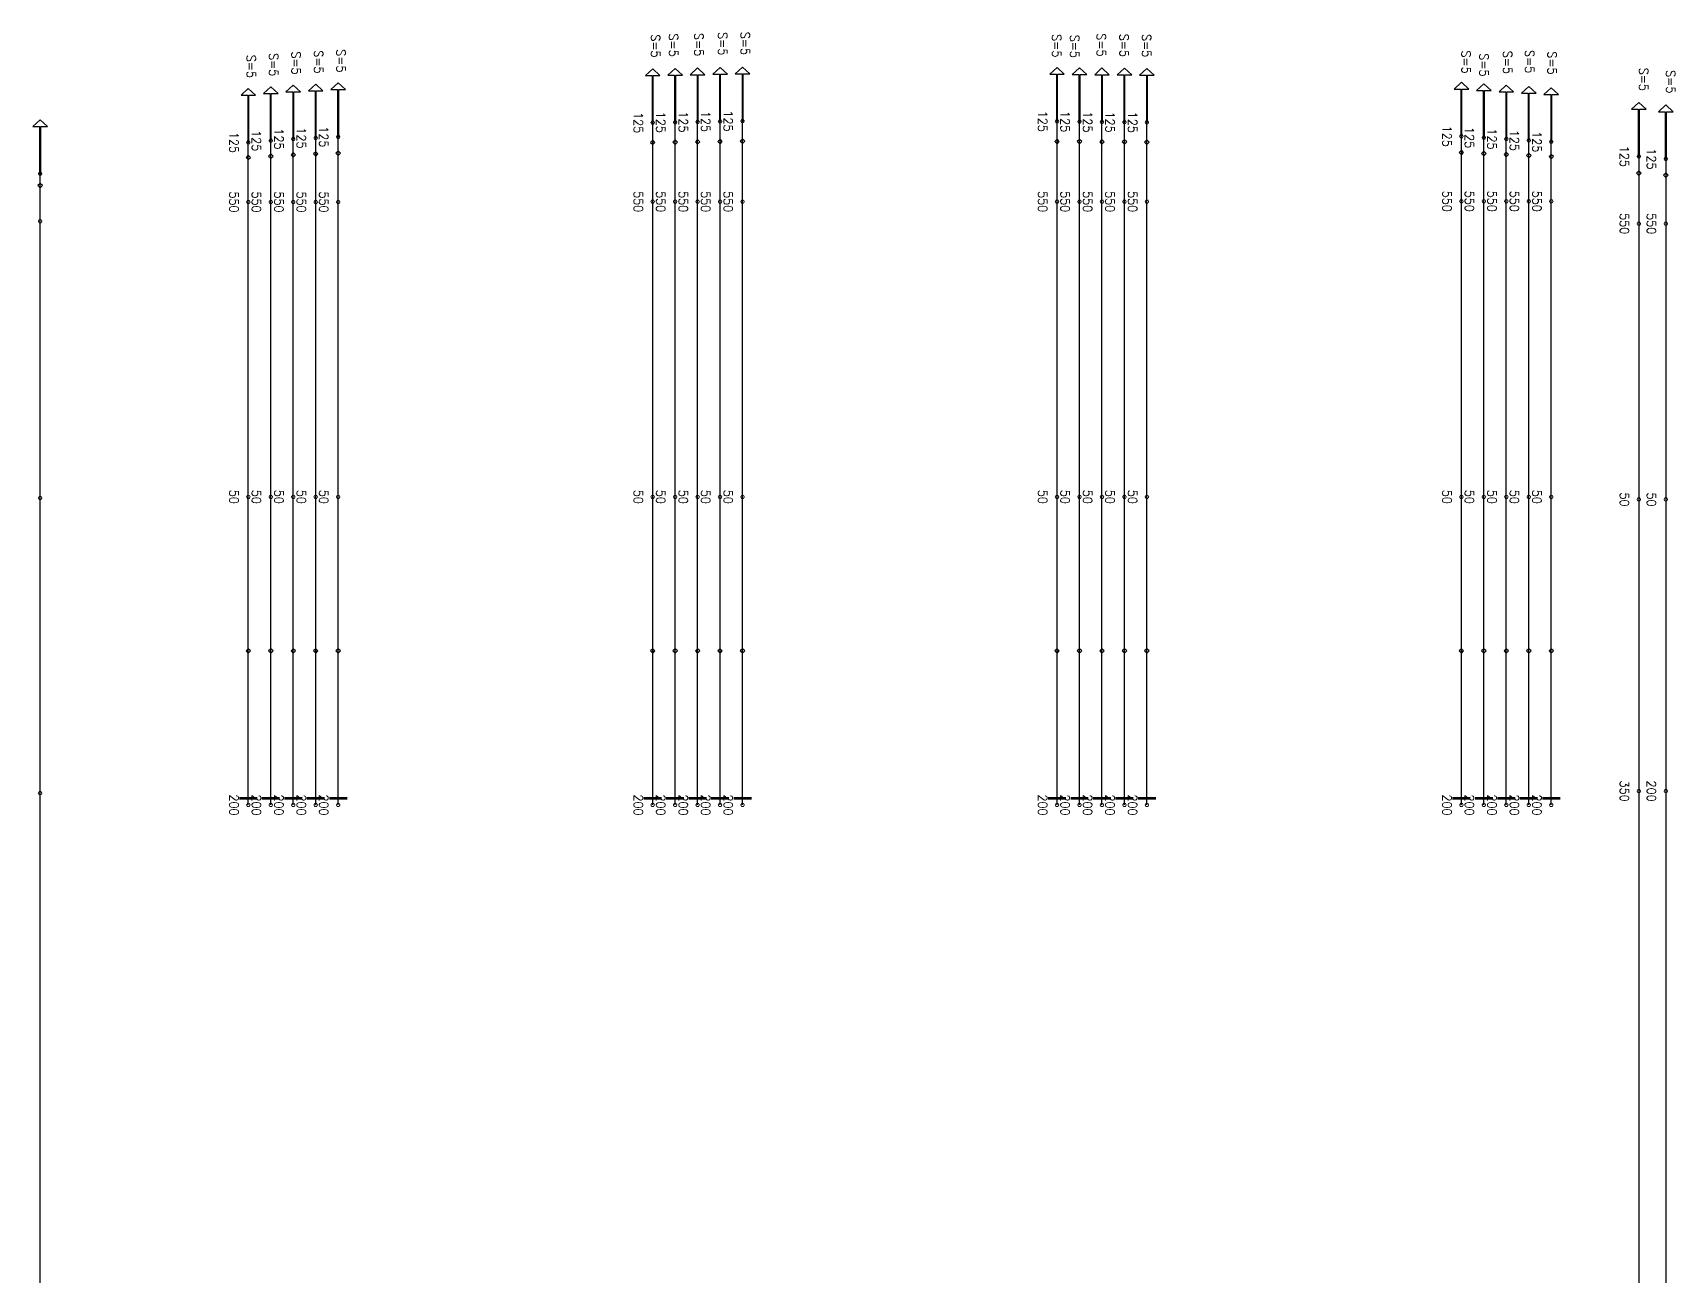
# Model space of a CAD drawing. Header units: millimetres. Extents: x -179076 to 505271, y -44005 to 99253.
# Drawn here: x 427257 to 463810, y 53186 to 80834 of the extents above; entities that cross this region are included whole.
import ezdxf

# ---------------------------------------------------------------- set-up
doc = ezdxf.new("R2010")
doc.units = ezdxf.units.MM
doc.layers.add('Current_plane_Tendon', color=7, linetype='Continuous', true_color=0xab0000)
doc.layers.add('NDC_S_VN TEXT', color=7, linetype='Continuous', lineweight=20)
doc.styles.get("Standard").update_dxf_attribs({"font": 'arial.ttf'})

# ---------------------------------------------------------------- blocks, each defined once
blk = doc.blocks.new('A$Cc1cc997c')
at = {"layer": 'Current_plane_Tendon', "color": 14, "linetype": 'Continuous', "true_color": 0xab0000}
for points in [[(27712, 1134), (27712, 2184), (27862, 2184), (27700, 2334), (27538, 2184), (27688, 2184), (27688, 1134)], [(28212, 1143), (28212, 2193), (28362, 2193), (28200, 2343), (28038, 2193), (28188, 2193), (28188, 1143)], [(28712, 1152), (28712, 2202), (28862, 2202), (28700, 2352), (28538, 2202), (28688, 2202), (28688, 1152)], [(29212, 1161), (29212, 2211), (29362, 2211), (29200, 2361), (29038, 2211), (29188, 2211), (29188, 1161)], [(29712, 1171), (29712, 2221), (29862, 2221), (29700, 2371), (29538, 2221), (29688, 2221), (29688, 1171)], [(36712, 1163), (36712, 2213), (36862, 2213), (36700, 2363), (36538, 2213), (36688, 2213), (36688, 1163)], [(37212, 1158), (37212, 2208), (37362, 2208), (37200, 2358), (37038, 2208), (37188, 2208), (37188, 1158)], [(37712, 1152), (37712, 2202), (37862, 2202), (37700, 2352), (37538, 2202), (37688, 2202), (37688, 1152)], [(38212, 1147), (38212, 2197), (38362, 2197), (38200, 2347), (38038, 2197), (38188, 2197), (38188, 1147)], [(38712, 1142), (38712, 2192), (38862, 2192), (38700, 2342), (38538, 2192), (38688, 2192), (38688, 1142)], [(18712, 694), (18712, 1744), (18862, 1744), (18700, 1894), (18538, 1744), (18688, 1744), (18688, 694)], [(19212, 732), (19212, 1782), (19362, 1782), (19200, 1932), (19038, 1782), (19188, 1782), (19188, 732)], [(19712, 771), (19712, 1821), (19862, 1821), (19700, 1971), (19538, 1821), (19688, 1821), (19688, 771)], [(20212, 795), (20212, 1845), (20362, 1845), (20200, 1995), (20038, 1845), (20188, 1845), (20188, 795)], [(20712, 819), (20712, 1869), (20862, 1869), (20700, 2019), (20538, 1869), (20688, 1869), (20688, 819)], [(45712, 833), (45712, 1883), (45862, 1883), (45700, 2033), (45538, 1883), (45688, 1883), (45688, 833)], [(46212, 802), (46212, 1852), (46362, 1852), (46200, 2002), (46038, 1852), (46188, 1852), (46188, 802)], [(46712, 771), (46712, 1821), (46862, 1821), (46700, 1971), (46538, 1821), (46688, 1821), (46688, 771)], [(47212, 740), (47212, 1790), (47362, 1790), (47200, 1940), (47038, 1790), (47188, 1790), (47188, 740)], [(47712, 709), (47712, 1759), (47862, 1759), (47700, 1909), (47538, 1759), (47688, 1759), (47688, 709)], [(18750, -10622), (18700, -10572), (18650, -10622), (18700, -10672), (18750, -10622)], [(19250, -10622), (19200, -10572), (19150, -10622), (19200, -10672), (19250, -10622)], [(19750, -10622), (19700, -10572), (19650, -10622), (19700, -10672), (19750, -10622)], [(20250, -10622), (20200, -10572), (20150, -10622), (20200, -10672), (20250, -10622)], [(20750, -10622), (20700, -10572), (20650, -10622), (20700, -10672), (20750, -10622)], [(27750, -10622), (27700, -10572), (27650, -10622), (27700, -10672), (27750, -10622)], [(28250, -10622), (28200, -10572), (28150, -10622), (28200, -10672), (28250, -10622)], [(28750, -10622), (28700, -10572), (28650, -10622), (28700, -10672), (28750, -10622)], [(29250, -10622), (29200, -10572), (29150, -10622), (29200, -10672), (29250, -10622)], [(29750, -10622), (29700, -10572), (29650, -10622), (29700, -10672), (29750, -10622)], [(36750, -10622), (36700, -10572), (36650, -10622), (36700, -10672), (36750, -10622)], [(37250, -10622), (37200, -10572), (37150, -10622), (37200, -10672), (37250, -10622)], [(37750, -10622), (37700, -10572), (37650, -10622), (37700, -10672), (37750, -10622)], [(38250, -10622), (38200, -10572), (38150, -10622), (38200, -10672), (38250, -10622)], [(38750, -10622), (38700, -10572), (38650, -10622), (38700, -10672), (38750, -10622)], [(45750, -10622), (45700, -10572), (45650, -10622), (45700, -10672), (45750, -10622)], [(46250, -10622), (46200, -10572), (46150, -10622), (46200, -10672), (46250, -10622)], [(46750, -10622), (46700, -10572), (46650, -10622), (46700, -10672), (46750, -10622)], [(47250, -10622), (47200, -10572), (47150, -10622), (47200, -10672), (47250, -10622)], [(47750, -10622), (47700, -10572), (47650, -10622), (47700, -10672), (47750, -10622)]]:
    blk.add_lwpolyline(points, close=True, dxfattribs=at)
for points, elevation in [([(49662, 384), (49662, 1434), (49812, 1434), (49650, 1584), (49488, 1434), (49638, 1434), (49638, 384)], -93), ([(50262, 328), (50262, 1378), (50412, 1378), (50250, 1528), (50088, 1378), (50238, 1378), (50238, 328)], -93), ([(14078, -2), (14078, 1048), (14228, 1048), (14066, 1198), (13904, 1048), (14054, 1048), (14054, -2)], -76), ([(27750, 695), (27700, 745), (27650, 695), (27700, 645), (27750, 695)], 125), ([(28250, 702), (28200, 752), (28150, 702), (28200, 652), (28250, 702)], 125), ([(28750, 709), (28700, 759), (28650, 709), (28700, 659), (28750, 709)], 125), ([(29250, 715), (29200, 765), (29150, 715), (29200, 665), (29250, 715)], 125), ([(29750, 722), (29700, 772), (29650, 722), (29700, 672), (29750, 722)], 125), ([(36750, 717), (36700, 767), (36650, 717), (36700, 667), (36750, 717)], 125), ([(37250, 713), (37200, 763), (37150, 713), (37200, 663), (37250, 713)], 125), ([(37750, 709), (37700, 759), (37650, 709), (37700, 659), (37750, 709)], 125), ([(38250, 705), (38200, 755), (38150, 705), (38200, 655), (38250, 705)], 125), ([(38750, 701), (38700, 751), (38650, 701), (38700, 651), (38750, 701)], 125), ([(18750, 362), (18700, 412), (18650, 362), (18700, 312), (18750, 362)], 125), ([(19250, 391), (19200, 441), (19150, 391), (19200, 341), (19250, 391)], 125), ([(19750, 420), (19700, 470), (19650, 420), (19700, 370), (19750, 420)], 125), ([(20250, 438), (20200, 488), (20150, 438), (20200, 388), (20250, 438)], 125), ([(20750, 456), (20700, 506), (20650, 456), (20700, 406), (20750, 456)], 125), ([(45750, 471), (45700, 521), (45650, 471), (45700, 421), (45750, 471)], 125), ([(46250, 448), (46200, 498), (46150, 448), (46200, 398), (46250, 448)], 125), ([(46750, 425), (46700, 475), (46650, 425), (46700, 375), (46750, 425)], 125), ([(47250, 402), (47200, 452), (47150, 402), (47200, 352), (47250, 402)], 125), ([(47750, 378), (47700, 428), (47650, 378), (47700, 328), (47750, 378)], 125), ([(49700, 9), (49650, 59), (49600, 9), (49650, -41), (49700, 9)], 32), ([(50300, -33), (50250, 17), (50200, -33), (50250, -83), (50300, -33)], 32), ([(14116, -266), (14066, -216), (14016, -266), (14066, -316), (14116, -266)], 49)]:
    blk.add_lwpolyline(points, close=True, dxfattribs=dict(at, elevation=elevation))
for points in [[(27740, 1134, 20, 20, 0), (27720, 1169, 20, 20, 0), (27680, 1169, 20, 20, 0), (27660, 1134, 20, 20, 0), (27680, 1100, 20, 20, 0), (27720, 1100, 20, 20, 0)], [(28240, 1143, 20, 20, 0), (28220, 1178, 20, 20, 0), (28180, 1178, 20, 20, 0), (28160, 1143, 20, 20, 0), (28180, 1109, 20, 20, 0), (28220, 1109, 20, 20, 0)], [(28740, 1152, 20, 20, 0), (28720, 1187, 20, 20, 0), (28680, 1187, 20, 20, 0), (28660, 1152, 20, 20, 0), (28680, 1118, 20, 20, 0), (28720, 1118, 20, 20, 0)], [(29240, 1161, 20, 20, 0), (29220, 1196, 20, 20, 0), (29180, 1196, 20, 20, 0), (29160, 1161, 20, 20, 0), (29180, 1127, 20, 20, 0), (29220, 1127, 20, 20, 0)], [(29740, 1171, 20, 20, 0), (29720, 1205, 20, 20, 0), (29680, 1205, 20, 20, 0), (29660, 1171, 20, 20, 0), (29680, 1136, 20, 20, 0), (29720, 1136, 20, 20, 0)], [(36740, 1163, 20, 20, 0), (36720, 1198, 20, 20, 0), (36680, 1198, 20, 20, 0), (36660, 1163, 20, 20, 0), (36680, 1128, 20, 20, 0), (36720, 1128, 20, 20, 0)], [(37240, 1158, 20, 20, 0), (37220, 1192, 20, 20, 0), (37180, 1192, 20, 20, 0), (37160, 1158, 20, 20, 0), (37180, 1123, 20, 20, 0), (37220, 1123, 20, 20, 0)], [(37740, 1152, 20, 20, 0), (37720, 1187, 20, 20, 0), (37680, 1187, 20, 20, 0), (37660, 1152, 20, 20, 0), (37680, 1118, 20, 20, 0), (37720, 1118, 20, 20, 0)], [(38240, 1147, 20, 20, 0), (38220, 1182, 20, 20, 0), (38180, 1182, 20, 20, 0), (38160, 1147, 20, 20, 0), (38180, 1112, 20, 20, 0), (38220, 1112, 20, 20, 0)], [(38740, 1142, 20, 20, 0), (38720, 1176, 20, 20, 0), (38680, 1176, 20, 20, 0), (38660, 1142, 20, 20, 0), (38680, 1107, 20, 20, 0), (38720, 1107, 20, 20, 0)], [(18740, 694, 20, 20, 0), (18720, 728, 20, 20, 0), (18680, 728, 20, 20, 0), (18660, 694, 20, 20, 0), (18680, 659, 20, 20, 0), (18720, 659, 20, 20, 0)], [(19240, 732, 20, 20, 0), (19220, 767, 20, 20, 0), (19180, 767, 20, 20, 0), (19160, 732, 20, 20, 0), (19180, 698, 20, 20, 0), (19220, 698, 20, 20, 0)], [(19740, 771, 20, 20, 0), (19720, 806, 20, 20, 0), (19680, 806, 20, 20, 0), (19660, 771, 20, 20, 0), (19680, 736, 20, 20, 0), (19720, 736, 20, 20, 0)], [(20240, 795, 20, 20, 0), (20220, 829, 20, 20, 0), (20180, 829, 20, 20, 0), (20160, 795, 20, 20, 0), (20180, 760, 20, 20, 0), (20220, 760, 20, 20, 0)], [(20740, 819, 20, 20, 0), (20720, 853, 20, 20, 0), (20680, 853, 20, 20, 0), (20660, 819, 20, 20, 0), (20680, 784, 20, 20, 0), (20720, 784, 20, 20, 0)], [(45740, 833, 20, 20, 0), (45720, 867, 20, 20, 0), (45680, 867, 20, 20, 0), (45660, 833, 20, 20, 0), (45680, 798, 20, 20, 0), (45720, 798, 20, 20, 0)], [(46240, 802, 20, 20, 0), (46220, 837, 20, 20, 0), (46180, 837, 20, 20, 0), (46160, 802, 20, 20, 0), (46180, 767, 20, 20, 0), (46220, 767, 20, 20, 0)], [(46740, 771, 20, 20, 0), (46720, 806, 20, 20, 0), (46680, 806, 20, 20, 0), (46660, 771, 20, 20, 0), (46680, 736, 20, 20, 0), (46720, 736, 20, 20, 0)], [(47240, 740, 20, 20, 0), (47220, 775, 20, 20, 0), (47180, 775, 20, 20, 0), (47160, 740, 20, 20, 0), (47180, 706, 20, 20, 0), (47220, 706, 20, 20, 0)], [(47740, 709, 20, 20, 0), (47720, 744, 20, 20, 0), (47680, 744, 20, 20, 0), (47660, 709, 20, 20, 0), (47680, 675, 20, 20, 0), (47720, 675, 20, 20, 0)]]:
    blk.add_lwpolyline(points, format="xyseb", close=True, dxfattribs=at)
for points, elevation in [([(49690, 384, 20, 20, 0), (49670, 418, 20, 20, 0), (49630, 418, 20, 20, 0), (49610, 384, 20, 20, 0), (49630, 349, 20, 20, 0), (49670, 349, 20, 20, 0)], -93), ([(50290, 328, 20, 20, 0), (50270, 363, 20, 20, 0), (50230, 363, 20, 20, 0), (50210, 328, 20, 20, 0), (50230, 294, 20, 20, 0), (50270, 294, 20, 20, 0)], -93), ([(14106, -2, 20, 20, 0), (14086, 33, 20, 20, 0), (14046, 33, 20, 20, 0), (14026, -2, 20, 20, 0), (14046, -36, 20, 20, 0), (14086, -36, 20, 20, 0)], -76), ([(18740, -632, 20, 20, 0), (18720, -597, 20, 20, 0), (18680, -597, 20, 20, 0), (18660, -632, 20, 20, 0), (18680, -667, 20, 20, 0), (18720, -667, 20, 20, 0)], 75), ([(19240, -632, 20, 20, 0), (19220, -597, 20, 20, 0), (19180, -597, 20, 20, 0), (19160, -632, 20, 20, 0), (19180, -667, 20, 20, 0), (19220, -667, 20, 20, 0)], 75), ([(19740, -632, 20, 20, 0), (19720, -597, 20, 20, 0), (19680, -597, 20, 20, 0), (19660, -632, 20, 20, 0), (19680, -667, 20, 20, 0), (19720, -667, 20, 20, 0)], 75), ([(20240, -632, 20, 20, 0), (20220, -597, 20, 20, 0), (20180, -597, 20, 20, 0), (20160, -632, 20, 20, 0), (20180, -667, 20, 20, 0), (20220, -667, 20, 20, 0)], 75), ([(20740, -632, 20, 20, 0), (20720, -597, 20, 20, 0), (20680, -597, 20, 20, 0), (20660, -632, 20, 20, 0), (20680, -667, 20, 20, 0), (20720, -667, 20, 20, 0)], 75), ([(27740, -623, 20, 20, 0), (27720, -588, 20, 20, 0), (27680, -588, 20, 20, 0), (27660, -623, 20, 20, 0), (27680, -657, 20, 20, 0), (27720, -657, 20, 20, 0)], 75), ([(28240, -623, 20, 20, 0), (28220, -588, 20, 20, 0), (28180, -588, 20, 20, 0), (28160, -623, 20, 20, 0), (28180, -657, 20, 20, 0), (28220, -657, 20, 20, 0)], 75), ([(28740, -623, 20, 20, 0), (28720, -588, 20, 20, 0), (28680, -588, 20, 20, 0), (28660, -623, 20, 20, 0), (28680, -657, 20, 20, 0), (28720, -657, 20, 20, 0)], 75), ([(29240, -623, 20, 20, 0), (29220, -588, 20, 20, 0), (29180, -588, 20, 20, 0), (29160, -623, 20, 20, 0), (29180, -657, 20, 20, 0), (29220, -657, 20, 20, 0)], 75), ([(29740, -623, 20, 20, 0), (29720, -588, 20, 20, 0), (29680, -588, 20, 20, 0), (29660, -623, 20, 20, 0), (29680, -657, 20, 20, 0), (29720, -657, 20, 20, 0)], 75), ([(36740, -623, 20, 20, 0), (36720, -588, 20, 20, 0), (36680, -588, 20, 20, 0), (36660, -623, 20, 20, 0), (36680, -657, 20, 20, 0), (36720, -657, 20, 20, 0)], 75), ([(37240, -623, 20, 20, 0), (37220, -588, 20, 20, 0), (37180, -588, 20, 20, 0), (37160, -623, 20, 20, 0), (37180, -657, 20, 20, 0), (37220, -657, 20, 20, 0)], 75), ([(37740, -623, 20, 20, 0), (37720, -588, 20, 20, 0), (37680, -588, 20, 20, 0), (37660, -623, 20, 20, 0), (37680, -657, 20, 20, 0), (37720, -657, 20, 20, 0)], 75), ([(38240, -623, 20, 20, 0), (38220, -588, 20, 20, 0), (38180, -588, 20, 20, 0), (38160, -623, 20, 20, 0), (38180, -657, 20, 20, 0), (38220, -657, 20, 20, 0)], 75), ([(38740, -623, 20, 20, 0), (38720, -588, 20, 20, 0), (38680, -588, 20, 20, 0), (38660, -623, 20, 20, 0), (38680, -657, 20, 20, 0), (38720, -657, 20, 20, 0)], 75), ([(45740, -614, 20, 20, 0), (45720, -580, 20, 20, 0), (45680, -580, 20, 20, 0), (45660, -614, 20, 20, 0), (45680, -649, 20, 20, 0), (45720, -649, 20, 20, 0)], 75), ([(46240, -614, 20, 20, 0), (46220, -580, 20, 20, 0), (46180, -580, 20, 20, 0), (46160, -614, 20, 20, 0), (46180, -649, 20, 20, 0), (46220, -649, 20, 20, 0)], 75), ([(46740, -614, 20, 20, 0), (46720, -580, 20, 20, 0), (46680, -580, 20, 20, 0), (46660, -614, 20, 20, 0), (46680, -649, 20, 20, 0), (46720, -649, 20, 20, 0)], 75), ([(47240, -614, 20, 20, 0), (47220, -580, 20, 20, 0), (47180, -580, 20, 20, 0), (47160, -614, 20, 20, 0), (47180, -649, 20, 20, 0), (47220, -649, 20, 20, 0)], 75), ([(47740, -614, 20, 20, 0), (47720, -580, 20, 20, 0), (47680, -580, 20, 20, 0), (47660, -614, 20, 20, 0), (47680, -649, 20, 20, 0), (47720, -649, 20, 20, 0)], 75), ([(14106, -1060, 20, 20, 0), (14086, -1025, 20, 20, 0), (14046, -1025, 20, 20, 0), (14026, -1060, 20, 20, 0), (14046, -1095, 20, 20, 0), (14086, -1095, 20, 20, 0)], -1), ([(49690, -1115, 20, 20, 0), (49670, -1081, 20, 20, 0), (49630, -1081, 20, 20, 0), (49610, -1115, 20, 20, 0), (49630, -1150, 20, 20, 0), (49670, -1150, 20, 20, 0)], -18), ([(50290, -1115, 20, 20, 0), (50270, -1081, 20, 20, 0), (50230, -1081, 20, 20, 0), (50210, -1115, 20, 20, 0), (50230, -1150, 20, 20, 0), (50270, -1150, 20, 20, 0)], -18), ([(14106, -7220, 20, 20, 0), (14086, -7185, 20, 20, 0), (14046, -7185, 20, 20, 0), (14026, -7220, 20, 20, 0), (14046, -7254, 20, 20, 0), (14086, -7254, 20, 20, 0)], -225), ([(18740, -7194, 20, 20, 0), (18720, -7160, 20, 20, 0), (18680, -7160, 20, 20, 0), (18660, -7194, 20, 20, 0), (18680, -7229, 20, 20, 0), (18720, -7229, 20, 20, 0)], -350), ([(19240, -7194, 20, 20, 0), (19220, -7160, 20, 20, 0), (19180, -7160, 20, 20, 0), (19160, -7194, 20, 20, 0), (19180, -7229, 20, 20, 0), (19220, -7229, 20, 20, 0)], -350), ([(19740, -7194, 20, 20, 0), (19720, -7160, 20, 20, 0), (19680, -7160, 20, 20, 0), (19660, -7194, 20, 20, 0), (19680, -7229, 20, 20, 0), (19720, -7229, 20, 20, 0)], -350), ([(20240, -7194, 20, 20, 0), (20220, -7160, 20, 20, 0), (20180, -7160, 20, 20, 0), (20160, -7194, 20, 20, 0), (20180, -7229, 20, 20, 0), (20220, -7229, 20, 20, 0)], -350), ([(20740, -7194, 20, 20, 0), (20720, -7160, 20, 20, 0), (20680, -7160, 20, 20, 0), (20660, -7194, 20, 20, 0), (20680, -7229, 20, 20, 0), (20720, -7229, 20, 20, 0)], -350), ([(27740, -7194, 20, 20, 0), (27720, -7160, 20, 20, 0), (27680, -7160, 20, 20, 0), (27660, -7194, 20, 20, 0), (27680, -7229, 20, 20, 0), (27720, -7229, 20, 20, 0)], -350), ([(28240, -7194, 20, 20, 0), (28220, -7160, 20, 20, 0), (28180, -7160, 20, 20, 0), (28160, -7194, 20, 20, 0), (28180, -7229, 20, 20, 0), (28220, -7229, 20, 20, 0)], -350), ([(28740, -7194, 20, 20, 0), (28720, -7160, 20, 20, 0), (28680, -7160, 20, 20, 0), (28660, -7194, 20, 20, 0), (28680, -7229, 20, 20, 0), (28720, -7229, 20, 20, 0)], -350), ([(29240, -7194, 20, 20, 0), (29220, -7160, 20, 20, 0), (29180, -7160, 20, 20, 0), (29160, -7194, 20, 20, 0), (29180, -7229, 20, 20, 0), (29220, -7229, 20, 20, 0)], -350), ([(29740, -7194, 20, 20, 0), (29720, -7160, 20, 20, 0), (29680, -7160, 20, 20, 0), (29660, -7194, 20, 20, 0), (29680, -7229, 20, 20, 0), (29720, -7229, 20, 20, 0)], -350), ([(36740, -7194, 20, 20, 0), (36720, -7160, 20, 20, 0), (36680, -7160, 20, 20, 0), (36660, -7194, 20, 20, 0), (36680, -7229, 20, 20, 0), (36720, -7229, 20, 20, 0)], -350), ([(37240, -7194, 20, 20, 0), (37220, -7160, 20, 20, 0), (37180, -7160, 20, 20, 0), (37160, -7194, 20, 20, 0), (37180, -7229, 20, 20, 0), (37220, -7229, 20, 20, 0)], -350), ([(37740, -7194, 20, 20, 0), (37720, -7160, 20, 20, 0), (37680, -7160, 20, 20, 0), (37660, -7194, 20, 20, 0), (37680, -7229, 20, 20, 0), (37720, -7229, 20, 20, 0)], -350), ([(38240, -7194, 20, 20, 0), (38220, -7160, 20, 20, 0), (38180, -7160, 20, 20, 0), (38160, -7194, 20, 20, 0), (38180, -7229, 20, 20, 0), (38220, -7229, 20, 20, 0)], -350), ([(38740, -7194, 20, 20, 0), (38720, -7160, 20, 20, 0), (38680, -7160, 20, 20, 0), (38660, -7194, 20, 20, 0), (38680, -7229, 20, 20, 0), (38720, -7229, 20, 20, 0)], -350), ([(45740, -7194, 20, 20, 0), (45720, -7160, 20, 20, 0), (45680, -7160, 20, 20, 0), (45660, -7194, 20, 20, 0), (45680, -7229, 20, 20, 0), (45720, -7229, 20, 20, 0)], -350), ([(46240, -7194, 20, 20, 0), (46220, -7160, 20, 20, 0), (46180, -7160, 20, 20, 0), (46160, -7194, 20, 20, 0), (46180, -7229, 20, 20, 0), (46220, -7229, 20, 20, 0)], -350), ([(46740, -7194, 20, 20, 0), (46720, -7160, 20, 20, 0), (46680, -7160, 20, 20, 0), (46660, -7194, 20, 20, 0), (46680, -7229, 20, 20, 0), (46720, -7229, 20, 20, 0)], -350), ([(47240, -7194, 20, 20, 0), (47220, -7160, 20, 20, 0), (47180, -7160, 20, 20, 0), (47160, -7194, 20, 20, 0), (47180, -7229, 20, 20, 0), (47220, -7229, 20, 20, 0)], -350), ([(47740, -7194, 20, 20, 0), (47720, -7160, 20, 20, 0), (47680, -7160, 20, 20, 0), (47660, -7194, 20, 20, 0), (47680, -7229, 20, 20, 0), (47720, -7229, 20, 20, 0)], -350), ([(49690, -7251, 20, 20, 0), (49670, -7216, 20, 20, 0), (49630, -7216, 20, 20, 0), (49610, -7251, 20, 20, 0), (49630, -7285, 20, 20, 0), (49670, -7285, 20, 20, 0)], -200), ([(50290, -7251, 20, 20, 0), (50270, -7216, 20, 20, 0), (50230, -7216, 20, 20, 0), (50210, -7251, 20, 20, 0), (50230, -7285, 20, 20, 0), (50270, -7285, 20, 20, 0)], -200), ([(14106, -13788, 20, 20, 0), (14086, -13753, 20, 20, 0), (14046, -13753, 20, 20, 0), (14026, -13788, 20, 20, 0), (14046, -13822, 20, 20, 0), (14086, -13822, 20, 20, 0)], -50), ([(49690, -13742, 20, 20, 0), (49670, -13707, 20, 20, 0), (49630, -13707, 20, 20, 0), (49610, -13742, 20, 20, 0), (49630, -13776, 20, 20, 0), (49670, -13776, 20, 20, 0)], -50), ([(50290, -13742, 20, 20, 0), (50270, -13707, 20, 20, 0), (50230, -13707, 20, 20, 0), (50210, -13742, 20, 20, 0), (50230, -13776, 20, 20, 0), (50270, -13776, 20, 20, 0)], -50), ([(18740, -14050, 20, 20, 0), (18720, -14015, 20, 20, 0), (18680, -14015, 20, 20, 0), (18660, -14050, 20, 20, 0), (18680, -14085, 20, 20, 0), (18720, -14085, 20, 20, 0)], -200), ([(19240, -14050, 20, 20, 0), (19220, -14015, 20, 20, 0), (19180, -14015, 20, 20, 0), (19160, -14050, 20, 20, 0), (19180, -14085, 20, 20, 0), (19220, -14085, 20, 20, 0)], -200), ([(19740, -14050, 20, 20, 0), (19720, -14015, 20, 20, 0), (19680, -14015, 20, 20, 0), (19660, -14050, 20, 20, 0), (19680, -14085, 20, 20, 0), (19720, -14085, 20, 20, 0)], -200), ([(20240, -14050, 20, 20, 0), (20220, -14015, 20, 20, 0), (20180, -14015, 20, 20, 0), (20160, -14050, 20, 20, 0), (20180, -14085, 20, 20, 0), (20220, -14085, 20, 20, 0)], -200), ([(20740, -14050, 20, 20, 0), (20720, -14015, 20, 20, 0), (20680, -14015, 20, 20, 0), (20660, -14050, 20, 20, 0), (20680, -14085, 20, 20, 0), (20720, -14085, 20, 20, 0)], -200), ([(27740, -14050, 20, 20, 0), (27720, -14015, 20, 20, 0), (27680, -14015, 20, 20, 0), (27660, -14050, 20, 20, 0), (27680, -14085, 20, 20, 0), (27720, -14085, 20, 20, 0)], -200), ([(28240, -14050, 20, 20, 0), (28220, -14015, 20, 20, 0), (28180, -14015, 20, 20, 0), (28160, -14050, 20, 20, 0), (28180, -14085, 20, 20, 0), (28220, -14085, 20, 20, 0)], -200), ([(28740, -14050, 20, 20, 0), (28720, -14015, 20, 20, 0), (28680, -14015, 20, 20, 0), (28660, -14050, 20, 20, 0), (28680, -14085, 20, 20, 0), (28720, -14085, 20, 20, 0)], -200), ([(29240, -14050, 20, 20, 0), (29220, -14015, 20, 20, 0), (29180, -14015, 20, 20, 0), (29160, -14050, 20, 20, 0), (29180, -14085, 20, 20, 0), (29220, -14085, 20, 20, 0)], -200), ([(29740, -14050, 20, 20, 0), (29720, -14015, 20, 20, 0), (29680, -14015, 20, 20, 0), (29660, -14050, 20, 20, 0), (29680, -14085, 20, 20, 0), (29720, -14085, 20, 20, 0)], -200), ([(36740, -14050, 20, 20, 0), (36720, -14015, 20, 20, 0), (36680, -14015, 20, 20, 0), (36660, -14050, 20, 20, 0), (36680, -14085, 20, 20, 0), (36720, -14085, 20, 20, 0)], -200), ([(37240, -14050, 20, 20, 0), (37220, -14015, 20, 20, 0), (37180, -14015, 20, 20, 0), (37160, -14050, 20, 20, 0), (37180, -14085, 20, 20, 0), (37220, -14085, 20, 20, 0)], -200), ([(37740, -14050, 20, 20, 0), (37720, -14015, 20, 20, 0), (37680, -14015, 20, 20, 0), (37660, -14050, 20, 20, 0), (37680, -14085, 20, 20, 0), (37720, -14085, 20, 20, 0)], -200), ([(38240, -14050, 20, 20, 0), (38220, -14015, 20, 20, 0), (38180, -14015, 20, 20, 0), (38160, -14050, 20, 20, 0), (38180, -14085, 20, 20, 0), (38220, -14085, 20, 20, 0)], -200), ([(38740, -14050, 20, 20, 0), (38720, -14015, 20, 20, 0), (38680, -14015, 20, 20, 0), (38660, -14050, 20, 20, 0), (38680, -14085, 20, 20, 0), (38720, -14085, 20, 20, 0)], -200), ([(45740, -14050, 20, 20, 0), (45720, -14015, 20, 20, 0), (45680, -14015, 20, 20, 0), (45660, -14050, 20, 20, 0), (45680, -14085, 20, 20, 0), (45720, -14085, 20, 20, 0)], -200), ([(46240, -14050, 20, 20, 0), (46220, -14015, 20, 20, 0), (46180, -14015, 20, 20, 0), (46160, -14050, 20, 20, 0), (46180, -14085, 20, 20, 0), (46220, -14085, 20, 20, 0)], -200), ([(46740, -14050, 20, 20, 0), (46720, -14015, 20, 20, 0), (46680, -14015, 20, 20, 0), (46660, -14050, 20, 20, 0), (46680, -14085, 20, 20, 0), (46720, -14085, 20, 20, 0)], -200), ([(47240, -14050, 20, 20, 0), (47220, -14015, 20, 20, 0), (47180, -14015, 20, 20, 0), (47160, -14050, 20, 20, 0), (47180, -14085, 20, 20, 0), (47220, -14085, 20, 20, 0)], -200), ([(47740, -14050, 20, 20, 0), (47720, -14015, 20, 20, 0), (47680, -14015, 20, 20, 0), (47660, -14050, 20, 20, 0), (47680, -14085, 20, 20, 0), (47720, -14085, 20, 20, 0)], -200)]:
    blk.add_lwpolyline(points, format="xyseb", close=True, dxfattribs=dict(at, elevation=elevation))
at = {"layer": 'Current_plane_Tendon', "color": 14, "linetype": 'Continuous', "true_color": 0xab0000, "elevation": -200}
for points in [[(18500, -13900, 60, 60, 0), (18900, -13900, 60, 60, 0)], [(19000, -13900, 60, 60, 0), (19400, -13900, 60, 60, 0)], [(19500, -13900, 60, 60, 0), (19900, -13900, 60, 60, 0)], [(20000, -13900, 60, 60, 0), (20400, -13900, 60, 60, 0)], [(20500, -13900, 60, 60, 0), (20900, -13900, 60, 60, 0)], [(27500, -13900, 60, 60, 0), (27900, -13900, 60, 60, 0)], [(28000, -13900, 60, 60, 0), (28400, -13900, 60, 60, 0)], [(28500, -13900, 60, 60, 0), (28900, -13900, 60, 60, 0)], [(29000, -13900, 60, 60, 0), (29400, -13900, 60, 60, 0)], [(29500, -13900, 60, 60, 0), (29900, -13900, 60, 60, 0)], [(36500, -13900, 60, 60, 0), (36900, -13900, 60, 60, 0)], [(37000, -13900, 60, 60, 0), (37400, -13900, 60, 60, 0)], [(37500, -13900, 60, 60, 0), (37900, -13900, 60, 60, 0)], [(38000, -13900, 60, 60, 0), (38400, -13900, 60, 60, 0)], [(38500, -13900, 60, 60, 0), (38900, -13900, 60, 60, 0)], [(45500, -13900, 60, 60, 0), (45900, -13900, 60, 60, 0)], [(46000, -13900, 60, 60, 0), (46400, -13900, 60, 60, 0)], [(46500, -13900, 60, 60, 0), (46900, -13900, 60, 60, 0)], [(47000, -13900, 60, 60, 0), (47400, -13900, 60, 60, 0)], [(47500, -13900, 60, 60, 0), (47900, -13900, 60, 60, 0)]]:
    blk.add_lwpolyline(points, format="xyseb", dxfattribs=at)
at = {"layer": 'Current_plane_Tendon', "color": 14, "linetype": 'Continuous', "true_color": 0xab0000}
for points in [[(27700, -623, 75), (27700, -447, 74), (27700, -271, 72), (27700, -95, 68), (27700, 80, 63), (27700, 256, 56), (27700, 432, 48), (27700, 607, 38), (27700, 783, 27), (27700, 959, 14), (27700, 1134, 0)], [(28200, -623, 75), (28200, -462, 74), (28200, -301, 73), (28200, -141, 69), (28200, 20, 65), (28200, 180, 60), (28200, 341, 53), (28200, 501, 45), (28200, 662, 35), (28200, 822, 25), (28200, 983, 13), (28200, 1143, 0)], [(28700, -623, 75), (28700, -461, 74), (28700, -300, 73), (28700, -138, 69), (28700, 23, 65), (28700, 184, 60), (28700, 346, 53), (28700, 507, 45), (28700, 668, 35), (28700, 830, 25), (28700, 991, 13), (28700, 1152, 0)], [(29200, -623, 75), (29200, -460, 74), (29200, -298, 73), (29200, -136, 69), (29200, 26, 65), (29200, 188, 60), (29200, 351, 53), (29200, 513, 45), (29200, 675, 35), (29200, 837, 25), (29200, 999, 13), (29200, 1161, 0)], [(29700, -623, 75), (29700, -459, 74), (29700, -296, 73), (29700, -133, 69), (29700, 30, 65), (29700, 193, 60), (29700, 356, 53), (29700, 519, 45), (29700, 682, 35), (29700, 845, 25), (29700, 1008, 13), (29700, 1171, 0)], [(36700, -623, 75), (36700, -444, 74), (36700, -266, 72), (36700, -87, 68), (36700, 92, 63), (36700, 270, 56), (36700, 449, 48), (36700, 627, 38), (36700, 806, 27), (36700, 984, 14), (36700, 1163, 0)], [(37200, -623, 75), (37200, -461, 74), (37200, -299, 73), (37200, -137, 69), (37200, 25, 65), (37200, 187, 60), (37200, 348, 53), (37200, 510, 45), (37200, 672, 35), (37200, 834, 25), (37200, 996, 13), (37200, 1158, 0)], [(37700, -623, 75), (37700, -445, 74), (37700, -268, 72), (37700, -90, 68), (37700, 87, 63), (37700, 265, 56), (37700, 442, 48), (37700, 620, 38), (37700, 797, 27), (37700, 975, 14), (37700, 1152, 0)], [(38200, -623, 75), (38200, -462, 74), (38200, -301, 73), (38200, -140, 69), (38200, 21, 65), (38200, 182, 60), (38200, 343, 53), (38200, 504, 45), (38200, 664, 35), (38200, 825, 25), (38200, 986, 13), (38200, 1147, 0)], [(38700, -623, 75), (38700, -462, 74), (38700, -302, 73), (38700, -141, 69), (38700, 19, 65), (38700, 179, 60), (38700, 340, 53), (38700, 500, 45), (38700, 661, 35), (38700, 821, 25), (38700, 981, 13), (38700, 1142, 0)], [(19200, -632, 75), (19200, -508, 74), (19200, -384, 73), (19200, -260, 69), (19200, -136, 65), (19200, -12, 60), (19200, 112, 53), (19200, 236, 45), (19200, 360, 35), (19200, 484, 25), (19200, 608, 13), (19200, 732, 0)], [(19700, -632, 75), (19700, -504, 74), (19700, -377, 73), (19700, -249, 69), (19700, -122, 65), (19700, 6, 60), (19700, 133, 53), (19700, 261, 45), (19700, 388, 35), (19700, 516, 25), (19700, 644, 13), (19700, 771, 0)], [(20200, -632, 75), (20200, -502, 74), (20200, -372, 73), (20200, -243, 69), (20200, -113, 65), (20200, 17, 60), (20200, 146, 53), (20200, 276, 45), (20200, 406, 35), (20200, 535, 25), (20200, 665, 13), (20200, 795, 0)], [(20700, -632, 75), (20700, -500, 74), (20700, -368, 73), (20700, -236, 69), (20700, -104, 65), (20700, 27, 60), (20700, 159, 53), (20700, 291, 45), (20700, 423, 35), (20700, 555, 25), (20700, 687, 13), (20700, 819, 0)], [(45700, -614, 75), (45700, -470, 74), (45700, -325, 72), (45700, -180, 68), (45700, -36, 63), (45700, 109, 56), (45700, 254, 48), (45700, 399, 38), (45700, 543, 27), (45700, 688, 14), (45700, 833, 0)], [(46200, -614, 75), (46200, -486, 74), (46200, -357, 73), (46200, -228, 69), (46200, -99, 65), (46200, 29, 60), (46200, 158, 53), (46200, 287, 45), (46200, 416, 35), (46200, 544, 25), (46200, 673, 13), (46200, 802, 0)], [(46700, -614, 75), (46700, -488, 74), (46700, -363, 73), (46700, -237, 69), (46700, -111, 65), (46700, 15, 60), (46700, 141, 53), (46700, 267, 45), (46700, 393, 35), (46700, 519, 25), (46700, 645, 13), (46700, 771, 0)], [(47200, -614, 75), (47200, -491, 74), (47200, -368, 73), (47200, -245, 69), (47200, -122, 65), (47200, 1, 60), (47200, 124, 53), (47200, 248, 45), (47200, 371, 35), (47200, 494, 25), (47200, 617, 13), (47200, 740, 0)], [(18700, -632, 75), (18700, -511, 74), (18700, -391, 73), (18700, -270, 69), (18700, -150, 65), (18700, -29, 60), (18700, 91, 53), (18700, 212, 45), (18700, 332, 35), (18700, 453, 25), (18700, 573, 13), (18700, 694, 0)], [(47700, -614, 75), (47700, -494, 74), (47700, -374, 73), (47700, -253, 69), (47700, -133, 65), (47700, -13, 60), (47700, 108, 53), (47700, 228, 45), (47700, 348, 35), (47700, 469, 25), (47700, 589, 13), (47700, 709, 0)], [(49650, 384, -93), (49650, 247, -80), (49650, 111, -68), (49650, -25, -57), (49650, -161, -48), (49650, -298, -40), (49650, -434, -33), (49650, -570, -28), (49650, -707, -23), (49650, -843, -20), (49650, -979, -18), (49650, -1115, -18)], [(50250, 328, -93), (50250, 197, -80), (50250, 66, -68), (50250, -65, -57), (50250, -197, -48), (50250, -328, -40), (50250, -459, -33), (50250, -590, -28), (50250, -722, -23), (50250, -853, -20), (50250, -984, -18), (50250, -1115, -18)], [(14066, -1060, -1), (14066, -964, -2), (14066, -868, -4), (14066, -771, -7), (14066, -675, -11), (14066, -579, -17), (14066, -483, -24), (14066, -387, -32), (14066, -290, -41), (14066, -194, -52), (14066, -98, -63), (14066, -2, -76)], [(18700, -14050, -200), (18700, -13193, -205), (18700, -12336, -219), (18700, -11479, -242), (18700, -10622, -275), (18700, -9765, -308), (18700, -8908, -331), (18700, -8051, -345), (18700, -7194, -350), (18700, -6337, -341), (18700, -5480, -312), (18700, -4623, -266), (18700, -3766, -200), (18700, -2909, -134), (18700, -2052, -88), (18700, -1195, -59), (18700, -338, -50)], [(19200, -14050, -200), (19200, -13193, -205), (19200, -12336, -219), (19200, -11479, -242), (19200, -10622, -275), (19200, -9765, -308), (19200, -8908, -331), (19200, -8051, -345), (19200, -7194, -350), (19200, -6337, -341), (19200, -5480, -312), (19200, -4623, -266), (19200, -3766, -200), (19200, -2909, -134), (19200, -2052, -88), (19200, -1195, -59), (19200, -338, -50)], [(19700, -14050, -200), (19700, -13193, -205), (19700, -12336, -219), (19700, -11479, -242), (19700, -10622, -275), (19700, -9765, -308), (19700, -8908, -331), (19700, -8051, -345), (19700, -7194, -350), (19700, -6337, -341), (19700, -5480, -312), (19700, -4623, -266), (19700, -3766, -200), (19700, -2909, -134), (19700, -2052, -88), (19700, -1195, -59), (19700, -338, -50)], [(20200, -14050, -200), (20200, -13193, -205), (20200, -12336, -219), (20200, -11479, -242), (20200, -10622, -275), (20200, -9765, -308), (20200, -8908, -331), (20200, -8051, -345), (20200, -7194, -350), (20200, -6337, -341), (20200, -5480, -312), (20200, -4623, -266), (20200, -3766, -200), (20200, -2909, -134), (20200, -2052, -88), (20200, -1195, -59), (20200, -338, -50)], [(20700, -14050, -200), (20700, -13193, -205), (20700, -12336, -219), (20700, -11479, -242), (20700, -10622, -275), (20700, -9765, -308), (20700, -8908, -331), (20700, -8051, -345), (20700, -7194, -350), (20700, -6337, -341), (20700, -5480, -312), (20700, -4623, -266), (20700, -3766, -200), (20700, -2909, -134), (20700, -2052, -88), (20700, -1195, -59), (20700, -338, -50)], [(27700, -14050, -200), (27700, -13193, -205), (27700, -12336, -219), (27700, -11479, -242), (27700, -10622, -275), (27700, -9765, -308), (27700, -8908, -331), (27700, -8051, -345), (27700, -7194, -350), (27700, -6337, -341), (27700, -5480, -312), (27700, -4623, -266), (27700, -3766, -200), (27700, -2909, -134), (27700, -2052, -88), (27700, -1195, -59), (27700, -338, -50)], [(28200, -14050, -200), (28200, -13193, -205), (28200, -12336, -219), (28200, -11479, -242), (28200, -10622, -275), (28200, -9765, -308), (28200, -8908, -331), (28200, -8051, -345), (28200, -7194, -350), (28200, -6337, -341), (28200, -5480, -312), (28200, -4623, -266), (28200, -3766, -200), (28200, -2909, -134), (28200, -2052, -88), (28200, -1195, -59), (28200, -338, -50)], [(28700, -14050, -200), (28700, -13193, -205), (28700, -12336, -219), (28700, -11479, -242), (28700, -10622, -275), (28700, -9765, -308), (28700, -8908, -331), (28700, -8051, -345), (28700, -7194, -350), (28700, -6337, -341), (28700, -5480, -312), (28700, -4623, -266), (28700, -3766, -200), (28700, -2909, -134), (28700, -2052, -88), (28700, -1195, -59), (28700, -338, -50)], [(29200, -14050, -200), (29200, -13193, -205), (29200, -12336, -219), (29200, -11479, -242), (29200, -10622, -275), (29200, -9765, -308), (29200, -8908, -331), (29200, -8051, -345), (29200, -7194, -350), (29200, -6337, -341), (29200, -5480, -312), (29200, -4623, -266), (29200, -3766, -200), (29200, -2909, -134), (29200, -2052, -88), (29200, -1195, -59), (29200, -338, -50)], [(29700, -14050, -200), (29700, -13193, -205), (29700, -12336, -219), (29700, -11479, -242), (29700, -10622, -275), (29700, -9765, -308), (29700, -8908, -331), (29700, -8051, -345), (29700, -7194, -350), (29700, -6337, -341), (29700, -5480, -312), (29700, -4623, -266), (29700, -3766, -200), (29700, -2909, -134), (29700, -2052, -88), (29700, -1195, -59), (29700, -338, -50)], [(36700, -14050, -200), (36700, -13193, -205), (36700, -12336, -219), (36700, -11479, -242), (36700, -10622, -275), (36700, -9765, -308), (36700, -8908, -331), (36700, -8051, -345), (36700, -7194, -350), (36700, -6337, -341), (36700, -5480, -312), (36700, -4623, -266), (36700, -3766, -200), (36700, -2909, -134), (36700, -2052, -88), (36700, -1195, -59), (36700, -338, -50)], [(37200, -14050, -200), (37200, -13193, -205), (37200, -12336, -219), (37200, -11479, -242), (37200, -10622, -275), (37200, -9765, -308), (37200, -8908, -331), (37200, -8051, -345), (37200, -7194, -350), (37200, -6337, -341), (37200, -5480, -312), (37200, -4623, -266), (37200, -3766, -200), (37200, -2909, -134), (37200, -2052, -88), (37200, -1195, -59), (37200, -338, -50)], [(37700, -14050, -200), (37700, -13193, -205), (37700, -12336, -219), (37700, -11479, -242), (37700, -10622, -275), (37700, -9765, -308), (37700, -8908, -331), (37700, -8051, -345), (37700, -7194, -350), (37700, -6337, -341), (37700, -5480, -312), (37700, -4623, -266), (37700, -3766, -200), (37700, -2909, -134), (37700, -2052, -88), (37700, -1195, -59), (37700, -338, -50)], [(38200, -14050, -200), (38200, -13193, -205), (38200, -12336, -219), (38200, -11479, -242), (38200, -10622, -275), (38200, -9765, -308), (38200, -8908, -331), (38200, -8051, -345), (38200, -7194, -350), (38200, -6337, -341), (38200, -5480, -312), (38200, -4623, -266), (38200, -3766, -200), (38200, -2909, -134), (38200, -2052, -88), (38200, -1195, -59), (38200, -338, -50)], [(38700, -14050, -200), (38700, -13193, -205), (38700, -12336, -219), (38700, -11479, -242), (38700, -10622, -275), (38700, -9765, -308), (38700, -8908, -331), (38700, -8051, -345), (38700, -7194, -350), (38700, -6337, -341), (38700, -5480, -312), (38700, -4623, -266), (38700, -3766, -200), (38700, -2909, -134), (38700, -2052, -88), (38700, -1195, -59), (38700, -338, -50)], [(45700, -14050, -200), (45700, -13193, -205), (45700, -12336, -219), (45700, -11479, -242), (45700, -10622, -275), (45700, -9765, -308), (45700, -8908, -331), (45700, -8051, -345), (45700, -7194, -350), (45700, -6337, -341), (45700, -5480, -312), (45700, -4623, -266), (45700, -3766, -200), (45700, -2909, -134), (45700, -2052, -88), (45700, -1195, -59), (45700, -338, -50)], [(46200, -14050, -200), (46200, -13193, -205), (46200, -12336, -219), (46200, -11479, -242), (46200, -10622, -275), (46200, -9765, -308), (46200, -8908, -331), (46200, -8051, -345), (46200, -7194, -350), (46200, -6337, -341), (46200, -5480, -312), (46200, -4623, -266), (46200, -3766, -200), (46200, -2909, -134), (46200, -2052, -88), (46200, -1195, -59), (46200, -338, -50)], [(46700, -14050, -200), (46700, -13193, -205), (46700, -12336, -219), (46700, -11479, -242), (46700, -10622, -275), (46700, -9765, -308), (46700, -8908, -331), (46700, -8051, -345), (46700, -7194, -350), (46700, -6337, -341), (46700, -5480, -312), (46700, -4623, -266), (46700, -3766, -200), (46700, -2909, -134), (46700, -2052, -88), (46700, -1195, -59), (46700, -338, -50)], [(47200, -14050, -200), (47200, -13193, -205), (47200, -12336, -219), (47200, -11479, -242), (47200, -10622, -275), (47200, -9765, -308), (47200, -8908, -331), (47200, -8051, -345), (47200, -7194, -350), (47200, -6337, -341), (47200, -5480, -312), (47200, -4623, -266), (47200, -3766, -200), (47200, -2909, -134), (47200, -2052, -88), (47200, -1195, -59), (47200, -338, -50)], [(47700, -14050, -200), (47700, -13193, -205), (47700, -12336, -219), (47700, -11479, -242), (47700, -10622, -275), (47700, -9765, -308), (47700, -8908, -331), (47700, -8051, -345), (47700, -7194, -350), (47700, -6337, -341), (47700, -5480, -312), (47700, -4623, -266), (47700, -3766, -200), (47700, -2909, -134), (47700, -2052, -88), (47700, -1195, -59), (47700, -338, -50)], [(14066, -13788, -50), (14066, -12967, -55), (14066, -12146, -72), (14066, -11325, -99), (14066, -10504, -138), (14066, -9683, -176), (14066, -8862, -203), (14066, -8041, -220), (14066, -7220, -225), (14066, -6399, -220), (14066, -5578, -203), (14066, -4757, -176), (14066, -3936, -138), (14066, -3115, -99), (14066, -2294, -72), (14066, -1473, -55), (14066, -652, -50)], [(49650, -759, -50), (49650, -1571, -55), (49650, -2382, -69), (49650, -3194, -92), (49650, -4005, -125), (49650, -4816, -158), (49650, -5628, -181), (49650, -6439, -195), (49650, -7251, -200), (49650, -8062, -195), (49650, -8873, -181), (49650, -9685, -158), (49650, -10496, -125), (49650, -11308, -92), (49650, -12119, -69), (49650, -12930, -55), (49650, -13742, -50)], [(50250, -759, -50), (50250, -1571, -55), (50250, -2382, -69), (50250, -3194, -92), (50250, -4005, -125), (50250, -4816, -158), (50250, -5628, -181), (50250, -6439, -195), (50250, -7251, -200), (50250, -8062, -195), (50250, -8873, -181), (50250, -9685, -158), (50250, -10496, -125), (50250, -11308, -92), (50250, -12119, -69), (50250, -12930, -55), (50250, -13742, -50)], [(14066, -19250, -344), (14066, -18239, -312), (14066, -17497, -266), (14066, -16755, -200), (14066, -16013, -134), (14066, -15271, -88), (14066, -14529, -59), (14066, -13788, -50)], [(49650, -13742, -50), (49650, -14484, -59), (49650, -15226, -88), (49650, -15967, -134), (49650, -16709, -200), (49650, -17451, -266), (49650, -18193, -312), (49650, -19250, -345)], [(50250, -13742, -50), (50250, -14484, -55), (50250, -15226, -69), (50250, -15967, -92), (50250, -16709, -125), (50250, -17451, -158), (50250, -18193, -181), (50250, -19250, -197)], [(14066, -25658, -50), (14066, -24916, -59), (14066, -24174, -88), (14066, -23433, -134), (14066, -22691, -200), (14066, -21949, -266), (14066, -21207, -312), (14066, -20465, -341), (14066, -19723, -350), (14066, -19250, -344)], [(49650, -19250, -345), (49650, -19677, -350), (49650, -20419, -341), (49650, -21161, -312), (49650, -21903, -266), (49650, -22645, -200), (49650, -23387, -134), (49650, -24129, -88), (49650, -24871, -59), (49650, -25612, -50)], [(50250, -19250, -197), (50250, -19677, -200), (50250, -20419, -195), (50250, -21161, -181), (50250, -21903, -158), (50250, -22645, -125), (50250, -23387, -92), (50250, -24129, -69), (50250, -24871, -55), (50250, -25612, -50)]]:
    blk.add_polyline3d(points, dxfattribs=at)
at = {"layer": 'Current_plane_Tendon', "color": 14, "linetype": 'Continuous', "true_color": 0xab0000, "char_height": 200, "attachment_point": 5}
for s, insert, rotation in [('\\FSTANDARD.shx;\xa0S=5', (27764, 2890, 125), 270), ('\\FSTANDARD.shx;\xa0S=5', (28164, 2908, 125), 270), ('\\FSTANDARD.shx;\xa0S=5', (28728, 2920, 125), 270), ('\\FSTANDARD.shx;\xa0S=5', (29259, 2938, 125), 270), ('\\FSTANDARD.shx;\xa0S=5', (29759, 2947, 125), 270), ('\\FSTANDARD.shx;\xa0S=5', (36693, 2893, 125), 270), ('\\FSTANDARD.shx;\xa0S=5', (37093, 2882, 125), 270), ('\\FSTANDARD.shx;\xa0S=5', (37687, 2913, 125), 270), ('\\FSTANDARD.shx;\xa0S=5', (38193, 2903, 125), 270), ('\\FSTANDARD.shx;\xa0S=5', (38693, 2897, 125), 270), ('\\FSTANDARD.shx;\xa0S=5', (18764, 2434, 125), 270), ('\\FSTANDARD.shx;\xa0S=5', (19264, 2473, 125), 270), ('\\FSTANDARD.shx;\xa0S=5', (19764, 2511, 125), 270), ('\\FSTANDARD.shx;\xa0S=5', (20264, 2535, 125), 270), ('\\FSTANDARD.shx;\xa0S=5', (20764, 2559, 125), 270), ('\\FSTANDARD.shx;\xa0S=5', (45804, 2530, 125), 270), ('\\FSTANDARD.shx;\xa0S=5', (46204, 2468, 125), 270), ('\\FSTANDARD.shx;\xa0S=5', (46728, 2524, 125), 270), ('\\FSTANDARD.shx;\xa0S=5', (47219, 2543, 125), 270), ('\\FSTANDARD.shx;\xa0S=5', (47719, 2512, 125), 270), ('\\FSTANDARD.shx;\xa0S=5', (49758, 2148, 32), 269.999), ('\\FSTANDARD.shx;\xa0S=5', (50358, 2092, 32), 269.999), ('\\FSTANDARD.shx;125', (27380, 1134), 270), ('\\FSTANDARD.shx;125', (27880, 1143), 270), ('\\FSTANDARD.shx;125', (28380, 1152), 270), ('\\FSTANDARD.shx;125', (28880, 1161), 270), ('\\FSTANDARD.shx;125', (29380, 1171), 270), ('\\FSTANDARD.shx;125', (36380, 1163), 270), ('\\FSTANDARD.shx;125', (36880, 1158), 270), ('\\FSTANDARD.shx;125', (37380, 1152), 270), ('\\FSTANDARD.shx;125', (37880, 1147), 270), ('\\FSTANDARD.shx;125', (38380, 1142), 270), ('\\FSTANDARD.shx;125', (18380, 694), 270), ('\\FSTANDARD.shx;125', (18880, 732), 270), ('\\FSTANDARD.shx;125', (19380, 771), 270), ('\\FSTANDARD.shx;125', (19880, 795), 270), ('\\FSTANDARD.shx;125', (20380, 819), 270), ('\\FSTANDARD.shx;125', (45380, 833), 270), ('\\FSTANDARD.shx;125', (45880, 802), 270), ('\\FSTANDARD.shx;125', (46380, 771), 270), ('\\FSTANDARD.shx;125', (46880, 740), 270), ('\\FSTANDARD.shx;125', (47380, 709), 270), ('\\FSTANDARD.shx;125', (49330, 384, -93), 269.999), ('\\FSTANDARD.shx;125', (49930, 328, -93), 269.999), ('\\FSTANDARD.shx;550', (18380, -632, 75), 270), ('\\FSTANDARD.shx;550', (18880, -632, 75), 270), ('\\FSTANDARD.shx;550', (19380, -632, 75), 270), ('\\FSTANDARD.shx;550', (19880, -632, 75), 270), ('\\FSTANDARD.shx;550', (20380, -632, 75), 270), ('\\FSTANDARD.shx;550', (27380, -623, 75), 270), ('\\FSTANDARD.shx;550', (27880, -623, 75), 270), ('\\FSTANDARD.shx;550', (28380, -623, 75), 270), ('\\FSTANDARD.shx;550', (28880, -623, 75), 270), ('\\FSTANDARD.shx;550', (29380, -623, 75), 270), ('\\FSTANDARD.shx;550', (36380, -623, 75), 270), ('\\FSTANDARD.shx;550', (36880, -623, 75), 270), ('\\FSTANDARD.shx;550', (37380, -623, 75), 270), ('\\FSTANDARD.shx;550', (37880, -623, 75), 270), ('\\FSTANDARD.shx;550', (38380, -623, 75), 270), ('\\FSTANDARD.shx;550', (45380, -614, 75), 270), ('\\FSTANDARD.shx;550', (45880, -614, 75), 270), ('\\FSTANDARD.shx;550', (46380, -614, 75), 270), ('\\FSTANDARD.shx;550', (46880, -614, 75), 270), ('\\FSTANDARD.shx;550', (47380, -614, 75), 270), ('\\FSTANDARD.shx;550', (49330, -1115, -18), 269.9998), ('\\FSTANDARD.shx;550', (49930, -1115, -18), 269.9998), ('\\FSTANDARD.shx;50', (18380, -7194, -350), 270), ('\\FSTANDARD.shx;50', (18880, -7194, -350), 270), ('\\FSTANDARD.shx;50', (19380, -7194, -350), 270), ('\\FSTANDARD.shx;50', (19880, -7194, -350), 270), ('\\FSTANDARD.shx;50', (20380, -7194, -350), 270), ('\\FSTANDARD.shx;50', (27380, -7194, -350), 270), ('\\FSTANDARD.shx;50', (27880, -7194, -350), 270), ('\\FSTANDARD.shx;50', (28380, -7194, -350), 270), ('\\FSTANDARD.shx;50', (28880, -7194, -350), 270), ('\\FSTANDARD.shx;50', (29380, -7194, -350), 270), ('\\FSTANDARD.shx;50', (36380, -7194, -350), 270), ('\\FSTANDARD.shx;50', (36880, -7194, -350), 270), ('\\FSTANDARD.shx;50', (37380, -7194, -350), 270), ('\\FSTANDARD.shx;50', (37880, -7194, -350), 270), ('\\FSTANDARD.shx;50', (38380, -7194, -350), 270), ('\\FSTANDARD.shx;50', (45380, -7194, -350), 270), ('\\FSTANDARD.shx;50', (45880, -7194, -350), 270), ('\\FSTANDARD.shx;50', (46380, -7194, -350), 270), ('\\FSTANDARD.shx;50', (46880, -7194, -350), 270), ('\\FSTANDARD.shx;50', (47380, -7194, -350), 270), ('\\FSTANDARD.shx;50', (49330, -7251, -200), 269.9998), ('\\FSTANDARD.shx;50', (49930, -7251, -200), 269.9998), ('\\FSTANDARD.shx;200', (18380, -14050, -200), 270), ('\\FSTANDARD.shx;200', (18880, -14050, -200), 270), ('\\FSTANDARD.shx;200', (19380, -14050, -200), 270), ('\\FSTANDARD.shx;200', (19880, -14050, -200), 270), ('\\FSTANDARD.shx;200', (20380, -14050, -200), 270), ('\\FSTANDARD.shx;200', (27380, -14050, -200), 270), ('\\FSTANDARD.shx;200', (27880, -14050, -200), 270), ('\\FSTANDARD.shx;200', (28380, -14050, -200), 270), ('\\FSTANDARD.shx;200', (28880, -14050, -200), 270), ('\\FSTANDARD.shx;200', (29380, -14050, -200), 270), ('\\FSTANDARD.shx;200', (36380, -14050, -200), 270), ('\\FSTANDARD.shx;200', (36880, -14050, -200), 270), ('\\FSTANDARD.shx;200', (37380, -14050, -200), 270), ('\\FSTANDARD.shx;200', (37880, -14050, -200), 270), ('\\FSTANDARD.shx;200', (38380, -14050, -200), 270), ('\\FSTANDARD.shx;200', (45380, -14050, -200), 270), ('\\FSTANDARD.shx;200', (45880, -14050, -200), 270), ('\\FSTANDARD.shx;200', (46380, -14050, -200), 270), ('\\FSTANDARD.shx;200', (46880, -14050, -200), 270), ('\\FSTANDARD.shx;200', (47380, -14050, -200), 270), ('\\FSTANDARD.shx;350', (49330, -13742, -50), 270), ('\\FSTANDARD.shx;200', (49930, -13742, -50), 270)]:
    blk.add_mtext(s, dxfattribs=dict(at, insert=insert, rotation=rotation))

msp = doc.modelspace()

# ---------------------------------------------------------------- block references
at = {"layer": 'NDC_S_VN TEXT'}
msp.add_blockref('A$Cc1cc997c', (413352.7, 77700.8), dxfattribs=at)

doc.saveas('drawing.dxf')
